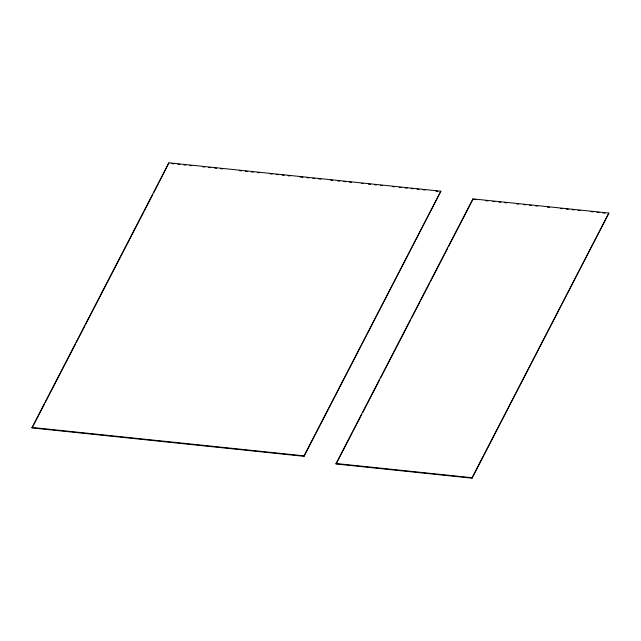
<?xml version="1.0" encoding="UTF-8"?>
<svg xmlns="http://www.w3.org/2000/svg" width="641" height="641" viewBox="0 0 641 641"><rect width="100%" height="100%" fill="white"/><g stroke="black" fill="none" stroke-linecap="round" stroke-linejoin="round"><path stroke-width="0.96" d="M32.05 427.451L168.904 162.814L440.864 191.202L304.066 456.32L32.106 427.932L32.05 427.451L304.01 455.839L440.864 191.202M32.106 427.932L44.509 403.958M45.423 402.179L75.277 344.457M76.191 342.679L84.916 325.804M85.838 324.034L143.239 213.028M144.161 211.25L152.887 194.375M153.8 192.604L168.904 162.814M336.06 463.507L472.914 198.87L608.894 213.068L472.097 478.186L336.116 463.988L336.06 463.507L472.04 477.705L608.894 213.068M336.116 463.988L352.189 432.907M353.111 431.137L361.836 414.262M362.758 412.483L379.744 379.624M380.666 377.853L410.512 320.131M411.434 318.353L420.159 301.478M421.081 299.708L429.799 282.833M430.72 281.054L447.714 248.195M448.628 246.424L472.513 200.24M171.932 163.607L173.919 163.816M177.894 164.232L179.873 164.433M183.847 164.849L185.834 165.058M189.8 165.474L191.787 165.682M202.7 166.82L204.687 167.029M208.662 167.437L210.649 167.646M214.615 168.062L216.602 168.271M220.568 168.687L222.555 168.895M239.43 170.65L241.417 170.859M245.383 171.275L247.37 171.484M251.336 171.9L253.323 172.1M257.297 172.517L259.276 172.725M270.198 173.863L272.185 174.072M276.151 174.488L278.138 174.697M282.112 175.105L284.091 175.314M288.065 175.73L290.053 175.938M299.972 176.972L302.953 177.285M306.919 177.701L308.906 177.91M312.88 178.318L314.859 178.527M318.833 178.943L320.82 179.151M330.748 180.185L332.727 180.393M337.695 180.914L339.674 181.123M343.648 181.531L345.635 181.74M349.601 182.156L351.589 182.364M361.516 183.398L363.495 183.606M368.463 184.127L370.45 184.328M374.416 184.744L376.403 184.953M380.369 185.369L382.356 185.578M392.284 186.611L394.271 186.819M399.231 187.34L401.218 187.541M405.184 187.957L407.171 188.166M411.137 188.582L413.125 188.791M417.099 189.199L419.078 189.407M423.052 189.824L425.039 190.032M435.952 191.17L437.939 191.379M473.963 199.463L475.951 199.663M485.87 200.705L487.857 200.913M492.817 201.426L494.804 201.635M498.778 202.051L500.765 202.26M504.731 202.668L506.719 202.876M516.646 203.918L518.625 204.118M523.593 204.639L525.572 204.848M529.546 205.264L531.533 205.473M535.499 205.881L537.487 206.09M547.414 207.131L549.393 207.331M560.314 208.477L562.301 208.686M566.267 209.094L568.255 209.303M572.229 209.719L574.208 209.928M578.182 210.336L580.169 210.544M591.082 211.69L593.069 211.891M597.035 212.307L599.023 212.516M602.997 212.932L604.976 213.141M472.914 198.87L472.97 199.359M472.04 477.705L472.097 478.186M304.01 455.839L304.066 456.32"/></g></svg>
